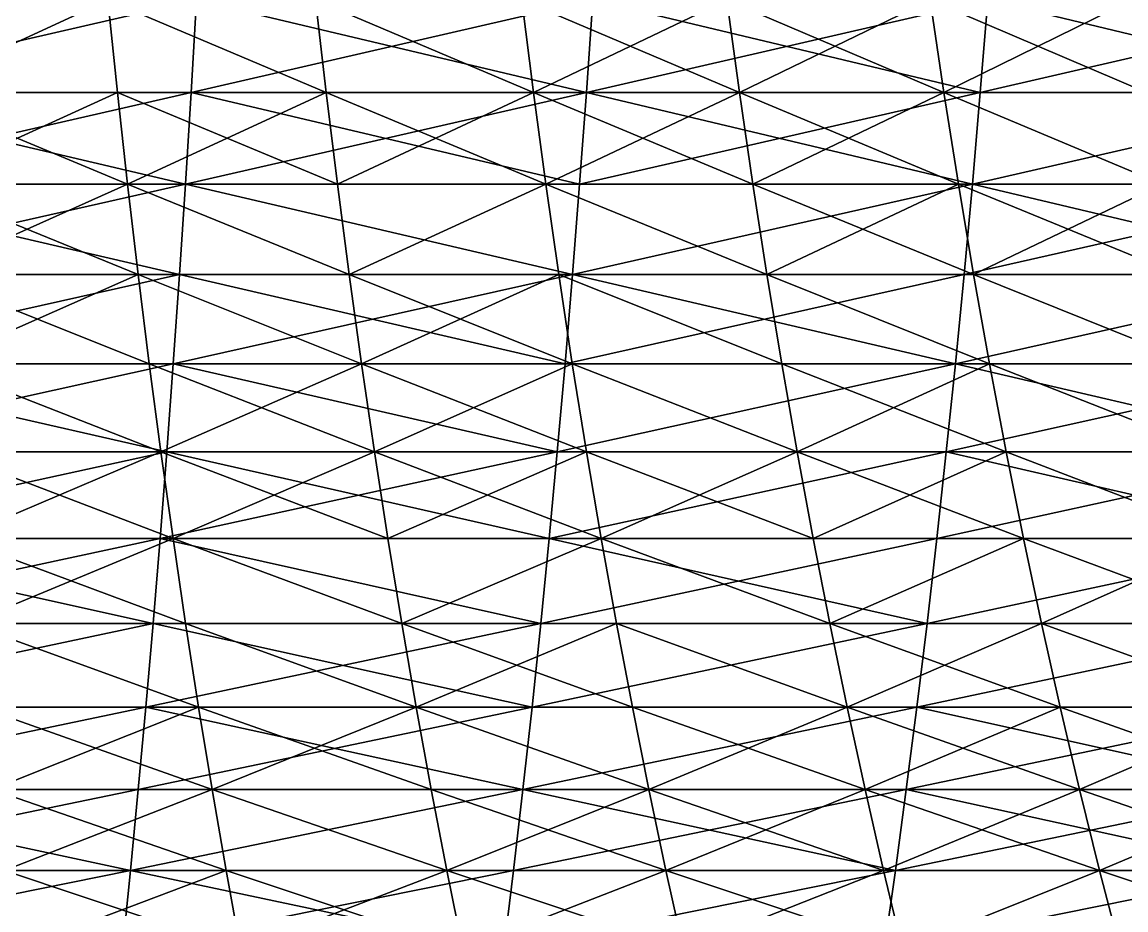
# Model space of a CAD drawing. Header units: millimetres. Extents: x -3250 to 8000, y -3250 to 3250.
# Drawn here: x 5155.1 to 5370.3, y -506.5 to -333.4 of the extents above; entities that cross this region are included whole.
import ezdxf

# ---------------------------------------------------------------- set-up
doc = ezdxf.new("R2010")
doc.units = ezdxf.units.MM
doc.header["$MEASUREMENT"] = 0
doc.layers.add('MESH_3D', color=2, linetype='CONTINUOUS')

msp = doc.modelspace()

# ---------------------------------------------------------------- linework, layer by layer
at = {"layer": 'MESH_3D'}
for points in [[(5110.73, -347.11, 494.73), (5189.1, -329.03, 495.08), (5188.05, -347.11, 503.44)], [(5111.57, -329.03, 486.35), (5189.1, -329.03, 495.08), (5110.73, -347.11, 494.73)], [(5189.1, -329.03, 26204.92), (5111.57, -329.03, 26213.65), (5110.73, -347.11, 26205.27)], [(5189.1, -329.03, 26204.92), (5110.73, -347.11, 26205.27), (5188.05, -347.11, 26196.56)], [(5132.73, -347.11, 1954.07), (5171.79, -329.03, 1971.1), (5131.06, -329.03, 1962.33)], [(5171.79, -329.03, 24728.9), (5132.73, -347.11, 24745.93), (5131.06, -329.03, 24737.67)], [(5132.73, -347.11, 1954.07), (5173.66, -347.11, 1962.88), (5171.79, -329.03, 1971.1)], [(5173.66, -347.11, 24737.12), (5132.73, -347.11, 24745.93), (5171.79, -329.03, 24728.9)], [(5171.79, -329.03, 1971.1), (5214.36, -347.11, 1972.7), (5212.28, -329.03, 1980.87)], [(5173.66, -347.11, 1962.88), (5214.36, -347.11, 1972.7), (5171.79, -329.03, 1971.1)], [(5214.36, -347.11, 24727.3), (5173.66, -347.11, 24737.12), (5171.79, -329.03, 24728.9)], [(5214.36, -347.11, 24727.3), (5171.79, -329.03, 24728.9), (5212.28, -329.03, 24719.13)], [(5189.1, -329.03, 495.08), (5265.13, -347.11, 514.08), (5188.05, -347.11, 503.44)], [(5266.38, -329.03, 26194.25), (5188.05, -347.11, 26196.56), (5265.13, -347.11, 26185.92)], [(5266.38, -329.03, 26194.25), (5189.1, -329.03, 26204.92), (5188.05, -347.11, 26196.56)], [(5189.1, -329.03, 495.08), (5266.38, -329.03, 505.75), (5265.13, -347.11, 514.08)], [(5212.28, -329.03, 1980.87), (5254.8, -347.11, 1983.54), (5252.52, -329.03, 1991.65)], [(5214.36, -347.11, 1972.7), (5254.8, -347.11, 1983.54), (5212.28, -329.03, 1980.87)], [(5254.8, -347.11, 24716.46), (5212.28, -329.03, 24719.13), (5252.52, -329.03, 24708.35)], [(5254.8, -347.11, 24716.46), (5214.36, -347.11, 24727.3), (5212.28, -329.03, 24719.13)], [(5254.8, -347.11, 1983.54), (5292.48, -329.03, 2003.43), (5252.52, -329.03, 1991.65)], [(5294.96, -347.11, 24704.62), (5254.8, -347.11, 24716.46), (5252.52, -329.03, 24708.35)], [(5294.96, -347.11, 24704.62), (5252.52, -329.03, 24708.35), (5292.48, -329.03, 24696.57)], [(5254.8, -347.11, 1983.54), (5294.96, -347.11, 1995.38), (5292.48, -329.03, 2003.43)], [(5266.38, -329.03, 505.75), (5341.92, -347.11, 526.64), (5265.13, -347.11, 514.08)], [(5343.38, -329.03, 26181.67), (5265.13, -347.11, 26185.92), (5341.92, -347.11, 26173.36)], [(5343.38, -329.03, 26181.67), (5266.38, -329.03, 26194.25), (5265.13, -347.11, 26185.92)], [(5266.38, -329.03, 505.75), (5343.38, -329.03, 518.33), (5341.92, -347.11, 526.64)], [(5292.48, -329.03, 2003.43), (5334.81, -347.11, 2008.22), (5332.13, -329.03, 2016.21)], [(5294.96, -347.11, 1995.38), (5334.81, -347.11, 2008.22), (5292.48, -329.03, 2003.43)], [(5332.13, -329.03, 24683.79), (5294.96, -347.11, 24704.62), (5292.48, -329.03, 24696.57)], [(5334.81, -347.11, 24691.78), (5294.96, -347.11, 24704.62), (5332.13, -329.03, 24683.79)], [(5334.81, -347.11, 2008.22), (5371.45, -329.03, 2029.97), (5332.13, -329.03, 2016.21)], [(5374.33, -347.11, 24677.96), (5334.81, -347.11, 24691.78), (5332.13, -329.03, 24683.79)], [(5374.33, -347.11, 24677.96), (5332.13, -329.03, 24683.79), (5371.45, -329.03, 24670.03)], [(5334.81, -347.11, 2008.22), (5374.33, -347.11, 2022.04), (5371.45, -329.03, 2029.97)], [(5343.38, -329.03, 518.33), (5418.37, -347.11, 541.1), (5341.92, -347.11, 526.64)], [(5420.04, -329.03, 26167.16), (5341.92, -347.11, 26173.36), (5418.37, -347.11, 26158.9)], [(5420.04, -329.03, 26167.16), (5343.38, -329.03, 26181.67), (5341.92, -347.11, 26173.36)], [(5343.38, -329.03, 518.33), (5420.04, -329.03, 532.84), (5418.37, -347.11, 541.1)], [(5110.73, -347.11, 494.73), (5186.94, -364.97, 512.25), (5109.84, -364.97, 503.57)], [(5188.05, -347.11, 26196.56), (5110.73, -347.11, 26205.27), (5109.84, -364.97, 26196.43)], [(5188.05, -347.11, 26196.56), (5109.84, -364.97, 26196.43), (5186.94, -364.97, 26187.75)], [(5110.73, -347.11, 494.73), (5188.05, -347.11, 503.44), (5186.94, -364.97, 512.25)], [(5134.49, -364.97, 1945.37), (5173.66, -347.11, 1962.88), (5132.73, -347.11, 1954.07)], [(5175.64, -364.97, 24745.78), (5134.49, -364.97, 24754.63), (5132.73, -347.11, 24745.93)], [(5175.64, -364.97, 24745.78), (5132.73, -347.11, 24745.93), (5173.66, -347.11, 24737.12)], [(5134.49, -364.97, 1945.37), (5175.64, -364.97, 1954.22), (5173.66, -347.11, 1962.88)], [(5175.64, -364.97, 1954.22), (5214.36, -347.11, 1972.7), (5173.66, -347.11, 1962.88)], [(5216.55, -364.97, 24735.9), (5173.66, -347.11, 24737.12), (5214.36, -347.11, 24727.3)], [(5216.55, -364.97, 24735.9), (5175.64, -364.97, 24745.78), (5173.66, -347.11, 24737.12)], [(5175.64, -364.97, 1954.22), (5216.55, -364.97, 1964.1), (5214.36, -347.11, 1972.7)], [(5186.94, -364.97, 512.25), (5265.13, -347.11, 514.08), (5263.8, -364.97, 522.86)], [(5188.05, -347.11, 503.44), (5265.13, -347.11, 514.08), (5186.94, -364.97, 512.25)], [(5263.8, -364.97, 26177.14), (5188.05, -347.11, 26196.56), (5186.94, -364.97, 26187.75)], [(5265.13, -347.11, 26185.92), (5188.05, -347.11, 26196.56), (5263.8, -364.97, 26177.14)], [(5214.36, -347.11, 1972.7), (5257.21, -364.97, 1974.99), (5254.8, -347.11, 1983.54)], [(5216.55, -364.97, 1964.1), (5257.21, -364.97, 1974.99), (5214.36, -347.11, 1972.7)], [(5254.8, -347.11, 24716.46), (5216.55, -364.97, 24735.9), (5214.36, -347.11, 24727.3)], [(5257.21, -364.97, 24725.01), (5216.55, -364.97, 24735.9), (5254.8, -347.11, 24716.46)], [(5257.21, -364.97, 1974.99), (5294.96, -347.11, 1995.38), (5254.8, -347.11, 1983.54)], [(5297.58, -364.97, 24713.1), (5254.8, -347.11, 24716.46), (5294.96, -347.11, 24704.62)], [(5297.58, -364.97, 24713.1), (5257.21, -364.97, 24725.01), (5254.8, -347.11, 24716.46)], [(5257.21, -364.97, 1974.99), (5297.58, -364.97, 1986.9), (5294.96, -347.11, 1995.38)], [(5265.13, -347.11, 514.08), (5340.38, -364.97, 535.38), (5263.8, -364.97, 522.86)], [(5341.92, -347.11, 26173.36), (5263.8, -364.97, 26177.14), (5340.38, -364.97, 26164.62)], [(5341.92, -347.11, 26173.36), (5265.13, -347.11, 26185.92), (5263.8, -364.97, 26177.14)], [(5265.13, -347.11, 514.08), (5341.92, -347.11, 526.64), (5340.38, -364.97, 535.38)], [(5297.58, -364.97, 1986.9), (5334.81, -347.11, 2008.22), (5294.96, -347.11, 1995.38)], [(5337.64, -364.97, 24700.2), (5294.96, -347.11, 24704.62), (5334.81, -347.11, 24691.78)], [(5337.64, -364.97, 24700.2), (5297.58, -364.97, 24713.1), (5294.96, -347.11, 24704.62)], [(5297.58, -364.97, 1986.9), (5337.64, -364.97, 1999.8), (5334.81, -347.11, 2008.22)], [(5334.81, -347.11, 2008.22), (5377.37, -364.97, 2013.7), (5374.33, -347.11, 2022.04)], [(5337.64, -364.97, 1999.8), (5377.37, -364.97, 2013.7), (5334.81, -347.11, 2008.22)], [(5377.37, -364.97, 24686.3), (5334.81, -347.11, 24691.78), (5374.33, -347.11, 24677.96)], [(5377.37, -364.97, 24686.3), (5337.64, -364.97, 24700.2), (5334.81, -347.11, 24691.78)], [(5340.38, -364.97, 535.38), (5418.37, -347.11, 541.1), (5416.61, -364.97, 549.8)], [(5341.92, -347.11, 526.64), (5418.37, -347.11, 541.1), (5340.38, -364.97, 535.38)], [(5418.37, -347.11, 26158.9), (5341.92, -347.11, 26173.36), (5340.38, -364.97, 26164.62)], [(5418.37, -347.11, 26158.9), (5340.38, -364.97, 26164.62), (5416.61, -364.97, 26150.2)], [(5109.84, -364.97, 503.57), (5185.79, -382.6, 521.5), (5108.92, -382.6, 512.84)], [(5186.94, -364.97, 26187.75), (5109.84, -364.97, 26196.43), (5108.92, -382.6, 26187.16)], [(5186.94, -364.97, 26187.75), (5108.92, -382.6, 26187.16), (5185.79, -382.6, 26178.5)], [(5109.84, -364.97, 503.57), (5186.94, -364.97, 512.25), (5185.79, -382.6, 521.5)], [(5136.34, -382.6, 1936.23), (5175.64, -364.97, 1954.22), (5134.49, -364.97, 1945.37)], [(5177.71, -382.6, 24754.86), (5134.49, -364.97, 24754.63), (5175.64, -364.97, 24745.78)], [(5177.71, -382.6, 24754.86), (5136.34, -382.6, 24763.77), (5134.49, -364.97, 24754.63)], [(5136.34, -382.6, 1936.23), (5177.71, -382.6, 1945.14), (5175.64, -364.97, 1954.22)], [(5175.64, -364.97, 1954.22), (5218.85, -382.6, 1955.07), (5216.55, -364.97, 1964.1)], [(5177.71, -382.6, 1945.14), (5218.85, -382.6, 1955.07), (5175.64, -364.97, 1954.22)], [(5218.85, -382.6, 24744.93), (5177.71, -382.6, 24754.86), (5175.64, -364.97, 24745.78)], [(5218.85, -382.6, 24744.93), (5175.64, -364.97, 24745.78), (5216.55, -364.97, 24735.9)], [(5186.94, -364.97, 512.25), (5262.42, -382.6, 532.08), (5185.79, -382.6, 521.5)], [(5262.42, -382.6, 26167.92), (5186.94, -364.97, 26187.75), (5185.79, -382.6, 26178.5)], [(5186.94, -364.97, 512.25), (5263.8, -364.97, 522.86), (5262.42, -382.6, 532.08)], [(5263.8, -364.97, 26177.14), (5186.94, -364.97, 26187.75), (5262.42, -382.6, 26167.92)], [(5218.85, -382.6, 1955.07), (5257.21, -364.97, 1974.99), (5216.55, -364.97, 1964.1)], [(5257.21, -364.97, 24725.01), (5218.85, -382.6, 24744.93), (5216.55, -364.97, 24735.9)], [(5218.85, -382.6, 1955.07), (5259.73, -382.6, 1966.02), (5257.21, -364.97, 1974.99)], [(5259.73, -382.6, 24733.98), (5218.85, -382.6, 24744.93), (5257.21, -364.97, 24725.01)], [(5257.21, -364.97, 1974.99), (5300.32, -382.6, 1977.99), (5297.58, -364.97, 1986.9)], [(5259.73, -382.6, 1966.02), (5300.32, -382.6, 1977.99), (5257.21, -364.97, 1974.99)], [(5300.32, -382.6, 24722.01), (5259.73, -382.6, 24733.98), (5257.21, -364.97, 24725.01)], [(5300.32, -382.6, 24722.01), (5257.21, -364.97, 24725.01), (5297.58, -364.97, 24713.1)], [(5262.42, -382.6, 532.08), (5340.38, -364.97, 535.38), (5338.76, -382.6, 544.56)], [(5263.8, -364.97, 522.86), (5340.38, -364.97, 535.38), (5262.42, -382.6, 532.08)], [(5340.38, -364.97, 26164.62), (5262.42, -382.6, 26167.92), (5338.76, -382.6, 26155.44)], [(5340.38, -364.97, 26164.62), (5263.8, -364.97, 26177.14), (5262.42, -382.6, 26167.92)], [(5300.32, -382.6, 1977.99), (5337.64, -364.97, 1999.8), (5297.58, -364.97, 1986.9)], [(5340.61, -382.6, 24709.03), (5297.58, -364.97, 24713.1), (5337.64, -364.97, 24700.2)], [(5340.61, -382.6, 24709.03), (5300.32, -382.6, 24722.01), (5297.58, -364.97, 24713.1)], [(5300.32, -382.6, 1977.99), (5340.61, -382.6, 1990.97), (5337.64, -364.97, 1999.8)], [(5340.61, -382.6, 1990.97), (5377.37, -364.97, 2013.7), (5337.64, -364.97, 1999.8)], [(5380.55, -382.6, 24695.06), (5340.61, -382.6, 24709.03), (5337.64, -364.97, 24700.2)], [(5380.55, -382.6, 24695.06), (5337.64, -364.97, 24700.2), (5377.37, -364.97, 24686.3)], [(5340.38, -364.97, 535.38), (5414.76, -382.6, 558.94), (5338.76, -382.6, 544.56)], [(5416.61, -364.97, 26150.2), (5340.38, -364.97, 26164.62), (5338.76, -382.6, 26155.44)], [(5416.61, -364.97, 26150.2), (5338.76, -382.6, 26155.44), (5414.76, -382.6, 26141.06)], [(5340.38, -364.97, 535.38), (5416.61, -364.97, 549.8), (5414.76, -382.6, 558.94)], [(5340.61, -382.6, 1990.97), (5380.55, -382.6, 2004.94), (5377.37, -364.97, 2013.7)], [(5107.95, -400, 522.55), (5185.79, -382.6, 521.5), (5184.57, -400, 531.18)], [(5108.92, -382.6, 512.84), (5185.79, -382.6, 521.5), (5107.95, -400, 522.55)], [(5185.79, -382.6, 26178.5), (5108.92, -382.6, 26187.16), (5107.95, -400, 26177.45)], [(5185.79, -382.6, 26178.5), (5107.95, -400, 26177.45), (5184.57, -400, 26168.82)], [(5138.27, -400, 1926.67), (5177.71, -382.6, 1945.14), (5136.34, -382.6, 1936.23)], [(5179.88, -400, 24764.38), (5138.27, -400, 24773.33), (5136.34, -382.6, 24763.77)], [(5179.88, -400, 24764.38), (5136.34, -382.6, 24763.77), (5177.71, -382.6, 24754.86)], [(5138.27, -400, 1926.67), (5179.88, -400, 1935.62), (5177.71, -382.6, 1945.14)], [(5177.71, -382.6, 1945.14), (5221.26, -400, 1945.61), (5218.85, -382.6, 1955.07)], [(5179.88, -400, 1935.62), (5221.26, -400, 1945.61), (5177.71, -382.6, 1945.14)], [(5221.26, -400, 24754.39), (5179.88, -400, 24764.38), (5177.71, -382.6, 24754.86)], [(5221.26, -400, 24754.39), (5177.71, -382.6, 24754.86), (5218.85, -382.6, 24744.93)], [(5185.79, -382.6, 521.5), (5260.96, -400, 541.72), (5184.57, -400, 531.18)], [(5262.42, -382.6, 26167.92), (5185.79, -382.6, 26178.5), (5184.57, -400, 26168.82)], [(5262.42, -382.6, 26167.92), (5184.57, -400, 26168.82), (5260.96, -400, 26158.28)], [(5185.79, -382.6, 521.5), (5262.42, -382.6, 532.08), (5260.96, -400, 541.72)], [(5221.26, -400, 1945.61), (5259.73, -382.6, 1966.02), (5218.85, -382.6, 1955.07)], [(5262.37, -400, 24743.37), (5218.85, -382.6, 24744.93), (5259.73, -382.6, 24733.98)], [(5262.37, -400, 24743.37), (5221.26, -400, 24754.39), (5218.85, -382.6, 24744.93)], [(5221.26, -400, 1945.61), (5262.37, -400, 1956.63), (5259.73, -382.6, 1966.02)], [(5259.73, -382.6, 1966.02), (5303.2, -400, 1968.67), (5300.32, -382.6, 1977.99)], [(5262.37, -400, 1956.63), (5303.2, -400, 1968.67), (5259.73, -382.6, 1966.02)], [(5303.2, -400, 24731.33), (5259.73, -382.6, 24733.98), (5300.32, -382.6, 24722.01)], [(5303.2, -400, 24731.33), (5262.37, -400, 24743.37), (5259.73, -382.6, 24733.98)], [(5262.42, -382.6, 532.08), (5337.06, -400, 554.17), (5260.96, -400, 541.72)], [(5338.76, -382.6, 26155.44), (5260.96, -400, 26158.28), (5337.06, -400, 26145.83)], [(5338.76, -382.6, 26155.44), (5262.42, -382.6, 26167.92), (5260.96, -400, 26158.28)], [(5262.42, -382.6, 532.08), (5338.76, -382.6, 544.56), (5337.06, -400, 554.17)], [(5300.32, -382.6, 1977.99), (5343.71, -400, 1981.72), (5340.61, -382.6, 1990.97)], [(5303.2, -400, 1968.67), (5343.71, -400, 1981.72), (5300.32, -382.6, 1977.99)], [(5343.71, -400, 24718.28), (5300.32, -382.6, 24722.01), (5340.61, -382.6, 24709.03)], [(5343.71, -400, 24718.28), (5303.2, -400, 24731.33), (5300.32, -382.6, 24722.01)], [(5337.06, -400, 554.17), (5414.76, -382.6, 558.94), (5412.83, -400, 568.5)], [(5338.76, -382.6, 544.56), (5414.76, -382.6, 558.94), (5337.06, -400, 554.17)], [(5414.76, -382.6, 26141.06), (5337.06, -400, 26145.83), (5412.83, -400, 26131.5)], [(5414.76, -382.6, 26141.06), (5338.76, -382.6, 26155.44), (5337.06, -400, 26145.83)], [(5340.61, -382.6, 1990.97), (5383.89, -400, 1995.78), (5380.55, -382.6, 2004.94)], [(5343.71, -400, 1981.72), (5383.89, -400, 1995.78), (5340.61, -382.6, 1990.97)], [(5383.89, -400, 24704.22), (5343.71, -400, 24718.28), (5340.61, -382.6, 24709.03)], [(5383.89, -400, 24704.22), (5340.61, -382.6, 24709.03), (5380.55, -382.6, 24695.06)], [(5107.95, -400, 522.55), (5183.31, -417.15, 541.29), (5106.93, -417.15, 532.69)], [(5184.57, -400, 26168.82), (5106.93, -417.15, 26167.31), (5183.31, -417.15, 26158.71)], [(5184.57, -400, 26168.82), (5107.95, -400, 26177.45), (5106.93, -417.15, 26167.31)], [(5107.95, -400, 522.55), (5184.57, -400, 531.18), (5183.31, -417.15, 541.29)], [(5138.27, -400, 1926.67), (5182.15, -417.15, 1925.69), (5179.88, -400, 1935.62)], [(5140.29, -417.15, 1916.68), (5182.15, -417.15, 1925.69), (5138.27, -400, 1926.67)], [(5182.15, -417.15, 24774.31), (5138.27, -400, 24773.33), (5179.88, -400, 24764.38)], [(5182.15, -417.15, 24774.31), (5140.29, -417.15, 24783.32), (5138.27, -400, 24773.33)], [(5182.15, -417.15, 1925.69), (5221.26, -400, 1945.61), (5179.88, -400, 1935.62)], [(5223.77, -417.15, 24764.26), (5179.88, -400, 24764.38), (5221.26, -400, 24754.39)], [(5223.77, -417.15, 24764.26), (5182.15, -417.15, 24774.31), (5179.88, -400, 24764.38)], [(5182.15, -417.15, 1925.69), (5223.77, -417.15, 1935.74), (5221.26, -400, 1945.61)], [(5184.57, -400, 531.18), (5259.44, -417.15, 551.8), (5183.31, -417.15, 541.29)], [(5259.44, -417.15, 26148.2), (5184.57, -400, 26168.82), (5183.31, -417.15, 26158.71)], [(5184.57, -400, 531.18), (5260.96, -400, 541.72), (5259.44, -417.15, 551.8)], [(5260.96, -400, 26158.28), (5184.57, -400, 26168.82), (5259.44, -417.15, 26148.2)], [(5223.77, -417.15, 1935.74), (5262.37, -400, 1956.63), (5221.26, -400, 1945.61)], [(5265.13, -417.15, 24753.18), (5221.26, -400, 24754.39), (5262.37, -400, 24743.37)], [(5265.13, -417.15, 24753.18), (5223.77, -417.15, 24764.26), (5221.26, -400, 24754.39)], [(5223.77, -417.15, 1935.74), (5265.13, -417.15, 1946.82), (5262.37, -400, 1956.63)], [(5259.44, -417.15, 551.8), (5337.06, -400, 554.17), (5335.29, -417.15, 564.2)], [(5260.96, -400, 541.72), (5337.06, -400, 554.17), (5259.44, -417.15, 551.8)], [(5337.06, -400, 26145.83), (5260.96, -400, 26158.28), (5259.44, -417.15, 26148.2)], [(5337.06, -400, 26145.83), (5259.44, -417.15, 26148.2), (5335.29, -417.15, 26135.8)], [(5262.37, -400, 1956.63), (5306.2, -417.15, 1958.93), (5303.2, -400, 1968.67)], [(5265.13, -417.15, 1946.82), (5306.2, -417.15, 1958.93), (5262.37, -400, 1956.63)], [(5306.2, -417.15, 24741.07), (5262.37, -400, 24743.37), (5303.2, -400, 24731.33)], [(5306.2, -417.15, 24741.07), (5265.13, -417.15, 24753.18), (5262.37, -400, 24743.37)], [(5306.2, -417.15, 1958.93), (5343.71, -400, 1981.72), (5303.2, -400, 1968.67)], [(5346.96, -417.15, 24727.94), (5306.2, -417.15, 24741.07), (5303.2, -400, 24731.33)], [(5346.96, -417.15, 24727.94), (5303.2, -400, 24731.33), (5343.71, -400, 24718.28)], [(5306.2, -417.15, 1958.93), (5346.96, -417.15, 1972.06), (5343.71, -400, 1981.72)], [(5335.29, -417.15, 564.2), (5412.83, -400, 568.5), (5410.81, -417.15, 578.49)], [(5337.06, -400, 554.17), (5412.83, -400, 568.5), (5335.29, -417.15, 564.2)], [(5410.81, -417.15, 26121.51), (5337.06, -400, 26145.83), (5335.29, -417.15, 26135.8)], [(5412.83, -400, 26131.5), (5337.06, -400, 26145.83), (5410.81, -417.15, 26121.51)], [(5343.71, -400, 1981.72), (5387.37, -417.15, 1986.2), (5383.89, -400, 1995.78)], [(5346.96, -417.15, 1972.06), (5387.37, -417.15, 1986.2), (5343.71, -400, 1981.72)], [(5387.37, -417.15, 24713.8), (5343.71, -400, 24718.28), (5383.89, -400, 24704.22)], [(5387.37, -417.15, 24713.8), (5346.96, -417.15, 24727.94), (5343.71, -400, 24718.28)], [(5105.87, -434.04, 543.24), (5183.31, -417.15, 541.29), (5181.99, -434.04, 551.82)], [(5106.93, -417.15, 532.69), (5183.31, -417.15, 541.29), (5105.87, -434.04, 543.24)], [(5183.31, -417.15, 26158.71), (5106.93, -417.15, 26167.31), (5105.87, -434.04, 26156.76)], [(5183.31, -417.15, 26158.71), (5105.87, -434.04, 26156.76), (5181.99, -434.04, 26148.18)], [(5142.39, -434.04, 1906.28), (5182.15, -417.15, 1925.69), (5140.29, -417.15, 1916.68)], [(5184.51, -434.04, 24784.66), (5142.39, -434.04, 24793.72), (5140.29, -417.15, 24783.32)], [(5184.51, -434.04, 24784.66), (5140.29, -417.15, 24783.32), (5182.15, -417.15, 24774.31)], [(5142.39, -434.04, 1906.28), (5184.51, -434.04, 1915.34), (5182.15, -417.15, 1925.69)], [(5183.31, -417.15, 541.29), (5257.86, -434.04, 562.29), (5181.99, -434.04, 551.82)], [(5259.44, -417.15, 26148.2), (5183.31, -417.15, 26158.71), (5181.99, -434.04, 26148.18)], [(5259.44, -417.15, 26148.2), (5181.99, -434.04, 26148.18), (5257.86, -434.04, 26137.71)], [(5184.51, -434.04, 1915.34), (5223.77, -417.15, 1935.74), (5182.15, -417.15, 1925.69)], [(5226.39, -434.04, 24774.55), (5184.51, -434.04, 24784.66), (5182.15, -417.15, 24774.31)], [(5226.39, -434.04, 24774.55), (5182.15, -417.15, 24774.31), (5223.77, -417.15, 24764.26)], [(5183.31, -417.15, 541.29), (5259.44, -417.15, 551.8), (5257.86, -434.04, 562.29)], [(5184.51, -434.04, 1915.34), (5226.39, -434.04, 1925.45), (5223.77, -417.15, 1935.74)], [(5226.39, -434.04, 1925.45), (5265.13, -417.15, 1946.82), (5223.77, -417.15, 1935.74)], [(5268.01, -434.04, 24763.39), (5223.77, -417.15, 24764.26), (5265.13, -417.15, 24753.18)], [(5268.01, -434.04, 24763.39), (5226.39, -434.04, 24774.55), (5223.77, -417.15, 24764.26)], [(5226.39, -434.04, 1925.45), (5268.01, -434.04, 1936.61), (5265.13, -417.15, 1946.82)], [(5257.86, -434.04, 562.29), (5335.29, -417.15, 564.2), (5333.45, -434.04, 574.65)], [(5259.44, -417.15, 551.8), (5335.29, -417.15, 564.2), (5257.86, -434.04, 562.29)], [(5335.29, -417.15, 26135.8), (5257.86, -434.04, 26137.71), (5333.45, -434.04, 26125.35)], [(5335.29, -417.15, 26135.8), (5259.44, -417.15, 26148.2), (5257.86, -434.04, 26137.71)], [(5268.01, -434.04, 1936.61), (5306.2, -417.15, 1958.93), (5265.13, -417.15, 1946.82)], [(5309.33, -434.04, 24751.21), (5265.13, -417.15, 24753.18), (5306.2, -417.15, 24741.07)], [(5309.33, -434.04, 24751.21), (5268.01, -434.04, 24763.39), (5265.13, -417.15, 24753.18)], [(5268.01, -434.04, 1936.61), (5309.33, -434.04, 1948.79), (5306.2, -417.15, 1958.93)], [(5309.33, -434.04, 1948.79), (5346.96, -417.15, 1972.06), (5306.2, -417.15, 1958.93)], [(5350.34, -434.04, 24738), (5306.2, -417.15, 24741.07), (5346.96, -417.15, 24727.94)], [(5350.34, -434.04, 24738), (5309.33, -434.04, 24751.21), (5306.2, -417.15, 24741.07)], [(5309.33, -434.04, 1948.79), (5350.34, -434.04, 1962), (5346.96, -417.15, 1972.06)], [(5335.29, -417.15, 564.2), (5408.71, -434.04, 588.89), (5333.45, -434.04, 574.65)], [(5410.81, -417.15, 26121.51), (5333.45, -434.04, 26125.35), (5408.71, -434.04, 26111.11)], [(5410.81, -417.15, 26121.51), (5335.29, -417.15, 26135.8), (5333.45, -434.04, 26125.35)], [(5335.29, -417.15, 564.2), (5410.81, -417.15, 578.49), (5408.71, -434.04, 588.89)], [(5346.96, -417.15, 1972.06), (5391, -434.04, 1976.23), (5387.37, -417.15, 1986.2)], [(5350.34, -434.04, 1962), (5391, -434.04, 1976.23), (5346.96, -417.15, 1972.06)], [(5391, -434.04, 24723.77), (5346.96, -417.15, 24727.94), (5387.37, -417.15, 24713.8)], [(5391, -434.04, 24723.77), (5350.34, -434.04, 24738), (5346.96, -417.15, 24727.94)], [(5105.87, -434.04, 543.24), (5180.61, -450.66, 562.76), (5104.78, -450.66, 554.22)], [(5181.99, -434.04, 26148.18), (5105.87, -434.04, 26156.76), (5104.78, -450.66, 26145.78)], [(5181.99, -434.04, 26148.18), (5104.78, -450.66, 26145.78), (5180.61, -450.66, 26137.24)], [(5105.87, -434.04, 543.24), (5181.99, -434.04, 551.82), (5180.61, -450.66, 562.76)], [(5144.58, -450.66, 1895.47), (5184.51, -434.04, 1915.34), (5142.39, -434.04, 1906.28)], [(5186.97, -450.66, 24795.41), (5142.39, -434.04, 24793.72), (5184.51, -434.04, 24784.66)], [(5186.97, -450.66, 24795.41), (5144.58, -450.66, 24804.53), (5142.39, -434.04, 24793.72)], [(5144.58, -450.66, 1895.47), (5186.97, -450.66, 1904.59), (5184.51, -434.04, 1915.34)], [(5181.99, -434.04, 551.82), (5256.22, -450.66, 573.2), (5180.61, -450.66, 562.76)], [(5256.22, -450.66, 26126.8), (5181.99, -434.04, 26148.18), (5180.61, -450.66, 26137.24)], [(5181.99, -434.04, 551.82), (5257.86, -434.04, 562.29), (5256.22, -450.66, 573.2)], [(5257.86, -434.04, 26137.71), (5181.99, -434.04, 26148.18), (5256.22, -450.66, 26126.8)], [(5184.51, -434.04, 1915.34), (5229.11, -450.66, 1914.77), (5226.39, -434.04, 1925.45)], [(5186.97, -450.66, 1904.59), (5229.11, -450.66, 1914.77), (5184.51, -434.04, 1915.34)], [(5229.11, -450.66, 24785.23), (5184.51, -434.04, 24784.66), (5226.39, -434.04, 24774.55)], [(5229.11, -450.66, 24785.23), (5186.97, -450.66, 24795.41), (5184.51, -434.04, 24784.66)], [(5229.11, -450.66, 1914.77), (5268.01, -434.04, 1936.61), (5226.39, -434.04, 1925.45)], [(5268.01, -434.04, 24763.39), (5229.11, -450.66, 24785.23), (5226.39, -434.04, 24774.55)], [(5229.11, -450.66, 1914.77), (5270.99, -450.66, 1925.99), (5268.01, -434.04, 1936.61)], [(5270.99, -450.66, 24774.01), (5229.11, -450.66, 24785.23), (5268.01, -434.04, 24763.39)], [(5257.86, -434.04, 562.29), (5331.54, -450.66, 585.51), (5256.22, -450.66, 573.2)], [(5333.45, -434.04, 26125.35), (5256.22, -450.66, 26126.8), (5331.54, -450.66, 26114.49)], [(5333.45, -434.04, 26125.35), (5257.86, -434.04, 26137.71), (5256.22, -450.66, 26126.8)], [(5257.86, -434.04, 562.29), (5333.45, -434.04, 574.65), (5331.54, -450.66, 585.51)], [(5268.01, -434.04, 1936.61), (5312.58, -450.66, 1938.25), (5309.33, -434.04, 1948.79)], [(5270.99, -450.66, 1925.99), (5312.58, -450.66, 1938.25), (5268.01, -434.04, 1936.61)], [(5312.58, -450.66, 24761.75), (5270.99, -450.66, 24774.01), (5268.01, -434.04, 24763.39)], [(5312.58, -450.66, 24761.75), (5268.01, -434.04, 24763.39), (5309.33, -434.04, 24751.21)], [(5312.58, -450.66, 1938.25), (5350.34, -434.04, 1962), (5309.33, -434.04, 1948.79)], [(5350.34, -434.04, 24738), (5312.58, -450.66, 24761.75), (5309.33, -434.04, 24751.21)], [(5312.58, -450.66, 1938.25), (5353.85, -450.66, 1951.55), (5350.34, -434.04, 1962)], [(5353.85, -450.66, 24748.45), (5312.58, -450.66, 24761.75), (5350.34, -434.04, 24738)], [(5331.54, -450.66, 585.51), (5408.71, -434.04, 588.89), (5406.52, -450.66, 599.7)], [(5333.45, -434.04, 574.65), (5408.71, -434.04, 588.89), (5331.54, -450.66, 585.51)], [(5408.71, -434.04, 26111.11), (5333.45, -434.04, 26125.35), (5331.54, -450.66, 26114.49)], [(5408.71, -434.04, 26111.11), (5331.54, -450.66, 26114.49), (5406.52, -450.66, 26100.3)], [(5353.85, -450.66, 1951.55), (5391, -434.04, 1976.23), (5350.34, -434.04, 1962)], [(5394.78, -450.66, 24734.13), (5350.34, -434.04, 24738), (5391, -434.04, 24723.77)], [(5394.78, -450.66, 24734.13), (5353.85, -450.66, 24748.45), (5350.34, -434.04, 24738)], [(5353.85, -450.66, 1951.55), (5394.78, -450.66, 1965.87), (5391, -434.04, 1976.23)], [(5103.64, -466.99, 565.6), (5180.61, -450.66, 562.76), (5179.19, -466.99, 574.12)], [(5104.78, -450.66, 554.22), (5180.61, -450.66, 562.76), (5103.64, -466.99, 565.6)], [(5180.61, -450.66, 26137.24), (5104.78, -450.66, 26145.78), (5103.64, -466.99, 26134.4)], [(5180.61, -450.66, 26137.24), (5103.64, -466.99, 26134.4), (5179.19, -466.99, 26125.88)], [(5144.58, -450.66, 1895.47), (5189.51, -466.99, 1893.44), (5186.97, -450.66, 1904.59)], [(5146.84, -466.99, 1884.26), (5189.51, -466.99, 1893.44), (5144.58, -450.66, 1895.47)], [(5189.51, -466.99, 24806.56), (5146.84, -466.99, 24815.74), (5144.58, -450.66, 24804.53)], [(5189.51, -466.99, 24806.56), (5144.58, -450.66, 24804.53), (5186.97, -450.66, 24795.41)], [(5180.61, -450.66, 562.76), (5254.51, -466.99, 584.51), (5179.19, -466.99, 574.12)], [(5256.22, -450.66, 26126.8), (5179.19, -466.99, 26125.88), (5254.51, -466.99, 26115.49)], [(5256.22, -450.66, 26126.8), (5180.61, -450.66, 26137.24), (5179.19, -466.99, 26125.88)], [(5180.61, -450.66, 562.76), (5256.22, -450.66, 573.2), (5254.51, -466.99, 584.51)], [(5186.97, -450.66, 1904.59), (5231.94, -466.99, 1903.68), (5229.11, -450.66, 1914.77)], [(5189.51, -466.99, 1893.44), (5231.94, -466.99, 1903.68), (5186.97, -450.66, 1904.59)], [(5231.94, -466.99, 24796.32), (5186.97, -450.66, 24795.41), (5229.11, -450.66, 24785.23)], [(5231.94, -466.99, 24796.32), (5189.51, -466.99, 24806.56), (5186.97, -450.66, 24795.41)], [(5231.94, -466.99, 1903.68), (5270.99, -450.66, 1925.99), (5229.11, -450.66, 1914.77)], [(5274.09, -466.99, 24785.03), (5229.11, -450.66, 24785.23), (5270.99, -450.66, 24774.01)], [(5274.09, -466.99, 24785.03), (5231.94, -466.99, 24796.32), (5229.11, -450.66, 24785.23)], [(5231.94, -466.99, 1903.68), (5274.09, -466.99, 1914.97), (5270.99, -450.66, 1925.99)], [(5254.51, -466.99, 584.51), (5331.54, -450.66, 585.51), (5329.55, -466.99, 596.78)], [(5256.22, -450.66, 573.2), (5331.54, -450.66, 585.51), (5254.51, -466.99, 584.51)], [(5331.54, -450.66, 26114.49), (5256.22, -450.66, 26126.8), (5254.51, -466.99, 26115.49)], [(5331.54, -450.66, 26114.49), (5254.51, -466.99, 26115.49), (5329.55, -466.99, 26103.22)], [(5270.99, -450.66, 1925.99), (5315.95, -466.99, 1927.32), (5312.58, -450.66, 1938.25)], [(5274.09, -466.99, 1914.97), (5315.95, -466.99, 1927.32), (5270.99, -450.66, 1925.99)], [(5315.95, -466.99, 24772.68), (5274.09, -466.99, 24785.03), (5270.99, -450.66, 24774.01)], [(5315.95, -466.99, 24772.68), (5270.99, -450.66, 24774.01), (5312.58, -450.66, 24761.75)], [(5315.95, -466.99, 1927.32), (5353.85, -450.66, 1951.55), (5312.58, -450.66, 1938.25)], [(5357.49, -466.99, 24759.3), (5315.95, -466.99, 24772.68), (5312.58, -450.66, 24761.75)], [(5357.49, -466.99, 24759.3), (5312.58, -450.66, 24761.75), (5353.85, -450.66, 24748.45)], [(5315.95, -466.99, 1927.32), (5357.49, -466.99, 1940.7), (5353.85, -450.66, 1951.55)], [(5329.55, -466.99, 596.78), (5406.52, -450.66, 599.7), (5404.26, -466.99, 610.91)], [(5331.54, -450.66, 585.51), (5406.52, -450.66, 599.7), (5329.55, -466.99, 596.78)], [(5406.52, -450.66, 26100.3), (5331.54, -450.66, 26114.49), (5329.55, -466.99, 26103.22)], [(5406.52, -450.66, 26100.3), (5329.55, -466.99, 26103.22), (5404.26, -466.99, 26089.09)], [(5353.85, -450.66, 1951.55), (5398.69, -466.99, 1955.12), (5394.78, -450.66, 1965.87)], [(5357.49, -466.99, 1940.7), (5398.69, -466.99, 1955.12), (5353.85, -450.66, 1951.55)], [(5398.69, -466.99, 24744.88), (5353.85, -450.66, 24748.45), (5394.78, -450.66, 24734.13)], [(5398.69, -466.99, 24744.88), (5357.49, -466.99, 24759.3), (5353.85, -450.66, 24748.45)], [(5102.46, -483.04, 577.39), (5179.19, -466.99, 574.12), (5177.72, -483.04, 585.87)], [(5103.64, -466.99, 565.6), (5179.19, -466.99, 574.12), (5102.46, -483.04, 577.39)], [(5179.19, -466.99, 26125.88), (5102.46, -483.04, 26122.61), (5177.72, -483.04, 26114.13)], [(5179.19, -466.99, 26125.88), (5103.64, -466.99, 26134.4), (5102.46, -483.04, 26122.61)], [(5149.19, -483.04, 1872.65), (5189.51, -466.99, 1893.44), (5146.84, -466.99, 1884.26)], [(5192.15, -483.04, 24818.11), (5149.19, -483.04, 24827.35), (5146.84, -466.99, 24815.74)], [(5192.15, -483.04, 24818.11), (5146.84, -466.99, 24815.74), (5189.51, -466.99, 24806.56)], [(5149.19, -483.04, 1872.65), (5192.15, -483.04, 1881.89), (5189.51, -466.99, 1893.44)], [(5177.72, -483.04, 585.87), (5254.51, -466.99, 584.51), (5252.75, -483.04, 596.22)], [(5179.19, -466.99, 574.12), (5254.51, -466.99, 584.51), (5177.72, -483.04, 585.87)], [(5252.75, -483.04, 26103.78), (5179.19, -466.99, 26125.88), (5177.72, -483.04, 26114.13)], [(5254.51, -466.99, 26115.49), (5179.19, -466.99, 26125.88), (5252.75, -483.04, 26103.78)], [(5192.15, -483.04, 1881.89), (5231.94, -466.99, 1903.68), (5189.51, -466.99, 1893.44)], [(5234.86, -483.04, 24807.8), (5189.51, -466.99, 24806.56), (5231.94, -466.99, 24796.32)], [(5234.86, -483.04, 24807.8), (5192.15, -483.04, 24818.11), (5189.51, -466.99, 24806.56)], [(5192.15, -483.04, 1881.89), (5234.86, -483.04, 1892.2), (5231.94, -466.99, 1903.68)], [(5231.94, -466.99, 1903.68), (5277.3, -483.04, 1903.57), (5274.09, -466.99, 1914.97)], [(5234.86, -483.04, 1892.2), (5277.3, -483.04, 1903.57), (5231.94, -466.99, 1903.68)], [(5277.3, -483.04, 24796.43), (5231.94, -466.99, 24796.32), (5274.09, -466.99, 24785.03)], [(5277.3, -483.04, 24796.43), (5234.86, -483.04, 24807.8), (5231.94, -466.99, 24796.32)], [(5252.75, -483.04, 596.22), (5329.55, -466.99, 596.78), (5327.49, -483.04, 608.44)], [(5254.51, -466.99, 584.51), (5329.55, -466.99, 596.78), (5252.75, -483.04, 596.22)], [(5329.55, -466.99, 26103.22), (5252.75, -483.04, 26103.78), (5327.49, -483.04, 26091.56)], [(5329.55, -466.99, 26103.22), (5254.51, -466.99, 26115.49), (5252.75, -483.04, 26103.78)], [(5277.3, -483.04, 1903.57), (5315.95, -466.99, 1927.32), (5274.09, -466.99, 1914.97)], [(5319.45, -483.04, 24784), (5274.09, -466.99, 24785.03), (5315.95, -466.99, 24772.68)], [(5319.45, -483.04, 24784), (5277.3, -483.04, 24796.43), (5274.09, -466.99, 24785.03)], [(5277.3, -483.04, 1903.57), (5319.45, -483.04, 1916), (5315.95, -466.99, 1927.32)], [(5315.95, -466.99, 1927.32), (5361.27, -483.04, 1929.47), (5357.49, -466.99, 1940.7)], [(5319.45, -483.04, 1916), (5361.27, -483.04, 1929.47), (5315.95, -466.99, 1927.32)], [(5357.49, -466.99, 24759.3), (5319.45, -483.04, 24784), (5315.95, -466.99, 24772.68)], [(5361.27, -483.04, 24770.53), (5319.45, -483.04, 24784), (5357.49, -466.99, 24759.3)], [(5329.55, -466.99, 596.78), (5401.91, -483.04, 622.52), (5327.49, -483.04, 608.44)], [(5404.26, -466.99, 26089.09), (5327.49, -483.04, 26091.56), (5401.91, -483.04, 26077.48)], [(5404.26, -466.99, 26089.09), (5329.55, -466.99, 26103.22), (5327.49, -483.04, 26091.56)], [(5329.55, -466.99, 596.78), (5404.26, -466.99, 610.91), (5401.91, -483.04, 622.52)], [(5361.27, -483.04, 1929.47), (5398.69, -466.99, 1955.12), (5357.49, -466.99, 1940.7)], [(5402.74, -483.04, 24756.01), (5357.49, -466.99, 24759.3), (5398.69, -466.99, 24744.88)], [(5402.74, -483.04, 24756.01), (5361.27, -483.04, 24770.53), (5357.49, -466.99, 24759.3)], [(5361.27, -483.04, 1929.47), (5402.74, -483.04, 1943.99), (5398.69, -466.99, 1955.12)], [(5102.46, -483.04, 577.39), (5176.2, -498.79, 598.01), (5101.24, -498.79, 589.57)], [(5177.72, -483.04, 26114.13), (5102.46, -483.04, 26122.61), (5101.24, -498.79, 26110.43)], [(5177.72, -483.04, 26114.13), (5101.24, -498.79, 26110.43), (5176.2, -498.79, 26101.99)], [(5102.46, -483.04, 577.39), (5177.72, -483.04, 585.87), (5176.2, -498.79, 598.01)], [(5151.62, -498.79, 1860.65), (5192.15, -483.04, 1881.89), (5149.19, -483.04, 1872.65)], [(5194.87, -498.79, 24830.04), (5149.19, -483.04, 24827.35), (5192.15, -483.04, 24818.11)], [(5194.87, -498.79, 24830.04), (5151.62, -498.79, 24839.35), (5149.19, -483.04, 24827.35)], [(5151.62, -498.79, 1860.65), (5194.87, -498.79, 1869.96), (5192.15, -483.04, 1881.89)], [(5176.2, -498.79, 598.01), (5252.75, -483.04, 596.22), (5250.92, -498.79, 608.33)], [(5177.72, -483.04, 585.87), (5252.75, -483.04, 596.22), (5176.2, -498.79, 598.01)], [(5252.75, -483.04, 26103.78), (5177.72, -483.04, 26114.13), (5176.2, -498.79, 26101.99)], [(5252.75, -483.04, 26103.78), (5176.2, -498.79, 26101.99), (5250.92, -498.79, 26091.67)], [(5192.15, -483.04, 1881.89), (5237.88, -498.79, 1880.34), (5234.86, -483.04, 1892.2)], [(5194.87, -498.79, 1869.96), (5237.88, -498.79, 1880.34), (5192.15, -483.04, 1881.89)], [(5237.88, -498.79, 24819.66), (5192.15, -483.04, 24818.11), (5234.86, -483.04, 24807.8)], [(5237.88, -498.79, 24819.66), (5194.87, -498.79, 24830.04), (5192.15, -483.04, 24818.11)], [(5237.88, -498.79, 1880.34), (5277.3, -483.04, 1903.57), (5234.86, -483.04, 1892.2)], [(5280.62, -498.79, 24808.21), (5237.88, -498.79, 24819.66), (5234.86, -483.04, 24807.8)], [(5280.62, -498.79, 24808.21), (5234.86, -483.04, 24807.8), (5277.3, -483.04, 24796.43)], [(5237.88, -498.79, 1880.34), (5280.62, -498.79, 1891.79), (5277.3, -483.04, 1903.57)], [(5252.75, -483.04, 596.22), (5325.37, -498.79, 620.5), (5250.92, -498.79, 608.33)], [(5327.49, -483.04, 26091.56), (5250.92, -498.79, 26091.67), (5325.37, -498.79, 26079.5)], [(5327.49, -483.04, 26091.56), (5252.75, -483.04, 26103.78), (5250.92, -498.79, 26091.67)], [(5252.75, -483.04, 596.22), (5327.49, -483.04, 608.44), (5325.37, -498.79, 620.5)], [(5277.3, -483.04, 1903.57), (5323.05, -498.79, 1904.3), (5319.45, -483.04, 1916)], [(5280.62, -498.79, 1891.79), (5323.05, -498.79, 1904.3), (5277.3, -483.04, 1903.57)], [(5319.45, -483.04, 24784), (5280.62, -498.79, 24808.21), (5277.3, -483.04, 24796.43)], [(5323.05, -498.79, 24795.7), (5280.62, -498.79, 24808.21), (5319.45, -483.04, 24784)], [(5323.05, -498.79, 1904.3), (5361.27, -483.04, 1929.47), (5319.45, -483.04, 1916)], [(5365.17, -498.79, 24782.13), (5323.05, -498.79, 24795.7), (5319.45, -483.04, 24784)], [(5365.17, -498.79, 24782.13), (5319.45, -483.04, 24784), (5361.27, -483.04, 24770.53)], [(5323.05, -498.79, 1904.3), (5365.17, -498.79, 1917.87), (5361.27, -483.04, 1929.47)], [(5327.49, -483.04, 608.44), (5399.48, -498.79, 634.52), (5325.37, -498.79, 620.5)], [(5401.91, -483.04, 26077.48), (5325.37, -498.79, 26079.5), (5399.48, -498.79, 26065.48)], [(5401.91, -483.04, 26077.48), (5327.49, -483.04, 26091.56), (5325.37, -498.79, 26079.5)], [(5327.49, -483.04, 608.44), (5401.91, -483.04, 622.52), (5399.48, -498.79, 634.52)], [(5365.17, -498.79, 1917.87), (5402.74, -483.04, 1943.99), (5361.27, -483.04, 1929.47)], [(5406.93, -498.79, 24767.52), (5365.17, -498.79, 24782.13), (5361.27, -483.04, 24770.53)], [(5406.93, -498.79, 24767.52), (5361.27, -483.04, 24770.53), (5402.74, -483.04, 24756.01)], [(5365.17, -498.79, 1917.87), (5406.93, -498.79, 1932.48), (5402.74, -483.04, 1943.99)], [(5101.24, -498.79, 589.57), (5174.63, -514.23, 610.55), (5099.98, -514.23, 602.14)], [(5176.2, -498.79, 26101.99), (5099.98, -514.23, 26097.86), (5174.63, -514.23, 26089.45)], [(5176.2, -498.79, 26101.99), (5101.24, -498.79, 26110.43), (5099.98, -514.23, 26097.86)], [(5101.24, -498.79, 589.57), (5176.2, -498.79, 598.01), (5174.63, -514.23, 610.55)], [(5154.12, -514.23, 1848.27), (5194.87, -498.79, 1869.96), (5151.62, -498.79, 1860.65)], [(5197.68, -514.23, 24842.36), (5154.12, -514.23, 24851.73), (5151.62, -498.79, 24839.35)], [(5197.68, -514.23, 24842.36), (5151.62, -498.79, 24839.35), (5194.87, -498.79, 24830.04)], [(5154.12, -514.23, 1848.27), (5197.68, -514.23, 1857.64), (5194.87, -498.79, 1869.96)], [(5176.2, -498.79, 598.01), (5249.04, -514.23, 620.82), (5174.63, -514.23, 610.55)], [(5250.92, -498.79, 26091.67), (5174.63, -514.23, 26089.45), (5249.04, -514.23, 26079.18)], [(5250.92, -498.79, 26091.67), (5176.2, -498.79, 26101.99), (5174.63, -514.23, 26089.45)], [(5176.2, -498.79, 598.01), (5250.92, -498.79, 608.33), (5249.04, -514.23, 620.82)], [(5197.68, -514.23, 1857.64), (5237.88, -498.79, 1880.34), (5194.87, -498.79, 1869.96)], [(5241, -514.23, 24831.9), (5194.87, -498.79, 24830.04), (5237.88, -498.79, 24819.66)], [(5241, -514.23, 24831.9), (5197.68, -514.23, 24842.36), (5194.87, -498.79, 24830.04)], [(5197.68, -514.23, 1857.64), (5241, -514.23, 1868.1), (5237.88, -498.79, 1880.34)], [(5237.88, -498.79, 1880.34), (5284.04, -514.23, 1879.63), (5280.62, -498.79, 1891.79)], [(5241, -514.23, 1868.1), (5284.04, -514.23, 1879.63), (5237.88, -498.79, 1880.34)], [(5280.62, -498.79, 24808.21), (5241, -514.23, 24831.9), (5237.88, -498.79, 24819.66)], [(5284.04, -514.23, 24820.37), (5241, -514.23, 24831.9), (5280.62, -498.79, 24808.21)], [(5249.04, -514.23, 620.82), (5325.37, -498.79, 620.5), (5323.17, -514.23, 632.94)], [(5250.92, -498.79, 608.33), (5325.37, -498.79, 620.5), (5249.04, -514.23, 620.82)], [(5325.37, -498.79, 26079.5), (5250.92, -498.79, 26091.67), (5249.04, -514.23, 26079.18)], [(5325.37, -498.79, 26079.5), (5249.04, -514.23, 26079.18), (5323.17, -514.23, 26067.06)], [(5284.04, -514.23, 1879.63), (5323.05, -498.79, 1904.3), (5280.62, -498.79, 1891.79)], [(5326.78, -514.23, 24807.77), (5284.04, -514.23, 24820.37), (5280.62, -498.79, 24808.21)], [(5326.78, -514.23, 24807.77), (5280.62, -498.79, 24808.21), (5323.05, -498.79, 24795.7)], [(5284.04, -514.23, 1879.63), (5326.78, -514.23, 1892.23), (5323.05, -498.79, 1904.3)], [(5326.78, -514.23, 1892.23), (5365.17, -498.79, 1917.87), (5323.05, -498.79, 1904.3)], [(5365.17, -498.79, 24782.13), (5326.78, -514.23, 24807.77), (5323.05, -498.79, 24795.7)], [(5323.17, -514.23, 632.94), (5399.48, -498.79, 634.52), (5396.98, -514.23, 646.9)], [(5325.37, -498.79, 620.5), (5399.48, -498.79, 634.52), (5323.17, -514.23, 632.94)], [(5399.48, -498.79, 26065.48), (5325.37, -498.79, 26079.5), (5323.17, -514.23, 26067.06)], [(5399.48, -498.79, 26065.48), (5323.17, -514.23, 26067.06), (5396.98, -514.23, 26053.1)], [(5326.78, -514.23, 1892.23), (5369.19, -514.23, 1905.9), (5365.17, -498.79, 1917.87)], [(5369.19, -514.23, 24794.1), (5326.78, -514.23, 24807.77), (5365.17, -498.79, 24782.13)], [(5365.17, -498.79, 1917.87), (5411.25, -514.23, 1920.61), (5406.93, -498.79, 1932.48)], [(5369.19, -514.23, 1905.9), (5411.25, -514.23, 1920.61), (5365.17, -498.79, 1917.87)], [(5411.25, -514.23, 24779.39), (5369.19, -514.23, 24794.1), (5365.17, -498.79, 24782.13)], [(5411.25, -514.23, 24779.39), (5365.17, -498.79, 24782.13), (5406.93, -498.79, 24767.52)]]:
    msp.add_3dface(points, dxfattribs=at)

doc.saveas('drawing.dxf')
